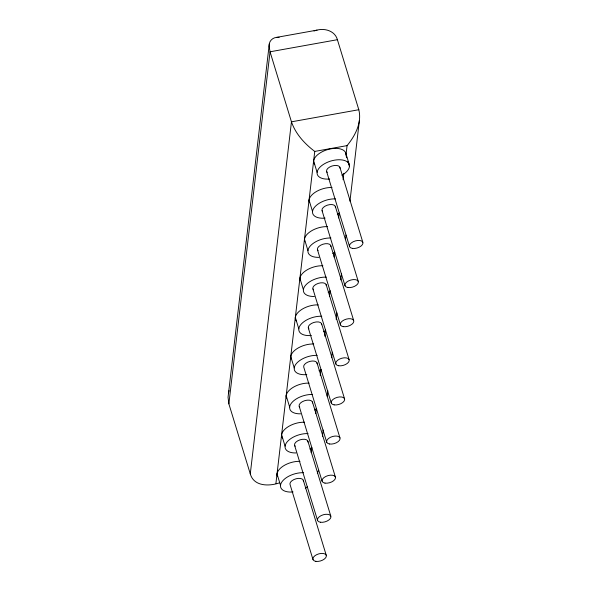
<?xml version="1.0" encoding="UTF-8"?>
<svg xmlns="http://www.w3.org/2000/svg" width="591" height="591" viewBox="0 0 591 591"><rect width="100%" height="100%" fill="white"/><g stroke="black" fill="none" stroke-linecap="round" stroke-linejoin="round"><path stroke-width="0.89" d="M269.297 43.897L269.097 46.268L270.043 51.794L291.452 121.82C295.589 133.958 304.683 143.798 314.744 151.422L347.08 145.615C355.117 135.819 362.091 122.729 358.811 109.727L337.402 39.7C335.104 31.035 324.939 27.932 317.012 30.126L276.595 37.381C273.042 37.684 269.851 40.299 269.297 43.897L228.052 397.285L228.872 403.86L250.281 473.886C253.812 486.622 269.363 486.445 279.513 482.825M228.872 403.86L270.043 51.794L337.402 39.7M250.281 473.886L291.452 121.82L358.811 109.727M275.916 483.468L314.744 151.422M311.176 452.654L311.708 448.104M315.749 413.537L316.281 408.987M320.219 375.322L320.854 369.863M324.791 336.205L325.538 329.837M329.475 296.18L330.11 290.72M334.048 257.055L334.58 252.512M338.621 217.939L339.153 213.388M343.09 179.73L343.836 173.362M346.06 154.295L347.08 145.615M322.45 436.417L323.196 430.012M327.155 396.147L327.798 390.658M331.654 357.71L332.29 352.221M336.146 319.273L336.892 312.861M340.748 279.912L341.495 273.507M345.454 239.643L345.994 235.07M349.953 201.206L359.372 120.667M228.399 393.621L229.079 390.548M318.49 470.281L317.345 473.487M313.991 30.976L317.012 30.126M276.595 37.381L279.144 37.307M345.691 152.877L349.17 164.239M345.964 155.167L346.762 157.79M347.833 161.291L349.436 166.536M339.891 167.275L362.837 242.303M326.646 171.604L349.584 246.632M335.319 206.392L358.257 281.419M313.629 160.974L317.108 172.336M322.073 210.721L345.011 285.749M330.746 245.509L353.684 320.536M309.056 200.09L312.528 211.46M317.5 249.838L340.438 324.865M326.173 284.626L349.111 359.66M304.483 239.207L307.955 250.577M312.927 288.955L335.865 363.99M321.6 323.75L344.538 398.777M299.903 278.324L303.382 289.693M308.354 328.079L331.292 403.106M317.02 362.867L339.958 437.894M295.33 317.448L298.81 328.818M326.712 442.223L303.774 367.196A6.974 3.642 -17 0 1 309.965 361.374A6.974 3.642 -17 0 1 317.138 363.82M312.447 401.983L335.385 477.018M290.757 356.565L294.237 367.934M299.201 406.312L322.139 481.347M307.874 441.108L330.812 516.135M286.184 395.682L289.656 407.051M294.628 445.437L317.566 520.464M303.301 480.224L326.239 555.252M281.611 434.806L285.084 446.168M312.994 559.581L290.055 484.554A6.974 3.642 -17 0 1 296.246 478.732A6.974 3.642 -17 0 1 303.412 481.177M277.031 473.923L280.511 485.292M314.693 164.608A16.733 8.739 -17 0 1 326.653 149.892A16.733 8.739 -17 0 1 345.994 154.377M277.305 476.213A16.733 8.739 -17 0 1 283.185 466.092A16.733 8.739 -17 0 1 299.999 461.357M282.668 438.441A16.733 8.739 -17 0 1 286.687 427.721A16.733 8.739 -17 0 1 304.572 422.233M286.458 397.979A16.733 8.739 -17 0 1 292.331 387.859A16.733 8.739 -17 0 1 309.152 383.116M291.031 358.855A16.733 8.739 -17 0 1 296.911 348.742A16.733 8.739 -17 0 1 313.725 343.999M296.394 321.083A16.733 8.739 -17 0 1 300.413 310.364A16.733 8.739 -17 0 1 318.298 304.875M300.176 280.622A16.733 8.739 -17 0 1 306.057 270.501A16.733 8.739 -17 0 1 322.871 265.758M304.749 241.497A16.733 8.739 -17 0 1 310.63 231.384A16.733 8.739 -17 0 1 327.451 226.641M309.329 202.381A16.733 8.739 -17 0 1 315.21 192.26A16.733 8.739 -17 0 1 332.024 187.517M327.215 172.409A6.974 3.642 -17 0 1 331.965 166.027A6.974 3.642 -17 0 1 340.01 168.228M329.675 179.014A16.733 8.739 -17 0 1 318.941 168.324A16.733 8.739 -17 0 1 344.287 160.427A16.733 8.739 -17 0 1 341.901 175.209M299.77 407.125A6.974 3.642 -17 0 1 304.52 400.742A6.974 3.642 -17 0 1 312.558 402.944M295.19 446.242A6.974 3.642 -17 0 1 299.94 439.867A6.974 3.642 -17 0 1 307.985 442.061M316.495 408.632A16.733 8.739 -17 0 1 314.449 409.925M300.597 413.826A16.733 8.739 -17 0 1 290.787 404.052A16.733 8.739 -17 0 1 312.624 394.485M311.915 447.749A16.733 8.739 -17 0 1 309.876 449.042M296.025 452.95A16.733 8.739 -17 0 1 286.207 443.176A16.733 8.739 -17 0 1 308.051 433.602M307.342 486.873A16.733 8.739 -17 0 1 305.303 488.159M293.077 491.971A16.733 8.739 -17 0 1 281.338 482.803A16.733 8.739 -17 0 1 303.478 472.719M339.367 213.041A16.733 8.739 -17 0 1 337.321 214.326M325.102 218.138A16.733 8.739 -17 0 1 313.363 208.97A16.733 8.739 -17 0 1 335.496 198.886M322.642 211.526A6.974 3.642 -17 0 1 327.392 205.151A6.974 3.642 -17 0 1 335.429 207.345M334.787 252.158A16.733 8.739 -17 0 1 332.748 253.443M318.896 257.351A16.733 8.739 -17 0 1 309.078 247.577A16.733 8.739 -17 0 1 330.923 238.01M318.061 250.643A6.974 3.642 -17 0 1 322.812 244.268A6.974 3.642 -17 0 1 330.857 246.462M321.068 369.515A16.733 8.739 -17 0 1 319.029 370.801M306.803 374.613A16.733 8.739 -17 0 1 295.064 365.445A16.733 8.739 -17 0 1 317.197 355.361M330.214 291.274A16.733 8.739 -17 0 1 328.175 292.567M314.323 296.468A16.733 8.739 -17 0 1 304.505 286.701A16.733 8.739 -17 0 1 326.35 277.127M313.489 289.767A6.974 3.642 -17 0 1 318.239 283.385A6.974 3.642 -17 0 1 326.284 285.586M325.641 330.391A16.733 8.739 -17 0 1 323.602 331.684M311.376 335.496A16.733 8.739 -17 0 1 299.637 326.321A16.733 8.739 -17 0 1 321.777 316.244M308.916 328.884A6.974 3.642 -17 0 1 313.666 322.509A6.974 3.642 -17 0 1 321.711 324.703M352.45 248.405A6.974 3.642 -17 0 0 362.948 243.256A6.974 3.642 -17 0 0 353.233 241.734A6.974 3.642 -17 0 0 352.45 248.405M325.006 483.12A6.974 3.642 -17 0 0 335.503 477.971A6.974 3.642 -17 0 0 325.789 476.449A6.974 3.642 -17 0 0 325.006 483.12M320.433 522.237A6.974 3.642 -17 0 0 330.923 517.088A6.974 3.642 -17 0 0 321.209 515.566A6.974 3.642 -17 0 0 320.433 522.237M315.86 561.354A6.974 3.642 -17 0 0 326.35 556.212A6.974 3.642 -17 0 0 316.636 554.69A6.974 3.642 -17 0 0 315.86 561.354M347.877 287.522A6.974 3.642 -17 0 0 358.375 282.372A6.974 3.642 -17 0 0 348.66 280.858A6.974 3.642 -17 0 0 347.877 287.522M343.305 326.646A6.974 3.642 -17 0 0 353.795 321.497A6.974 3.642 -17 0 0 344.08 319.975A6.974 3.642 -17 0 0 343.305 326.646M329.579 444.004A6.974 3.642 -17 0 0 340.076 438.854A6.974 3.642 -17 0 0 330.362 437.333A6.974 3.642 -17 0 0 329.579 444.004M338.732 365.763A6.974 3.642 -17 0 0 349.222 360.613A6.974 3.642 -17 0 0 339.507 359.092A6.974 3.642 -17 0 0 338.732 365.763M334.151 404.879A6.974 3.642 -17 0 0 344.649 399.73A6.974 3.642 -17 0 0 334.934 398.208A6.974 3.642 -17 0 0 334.151 404.879"/></g></svg>
